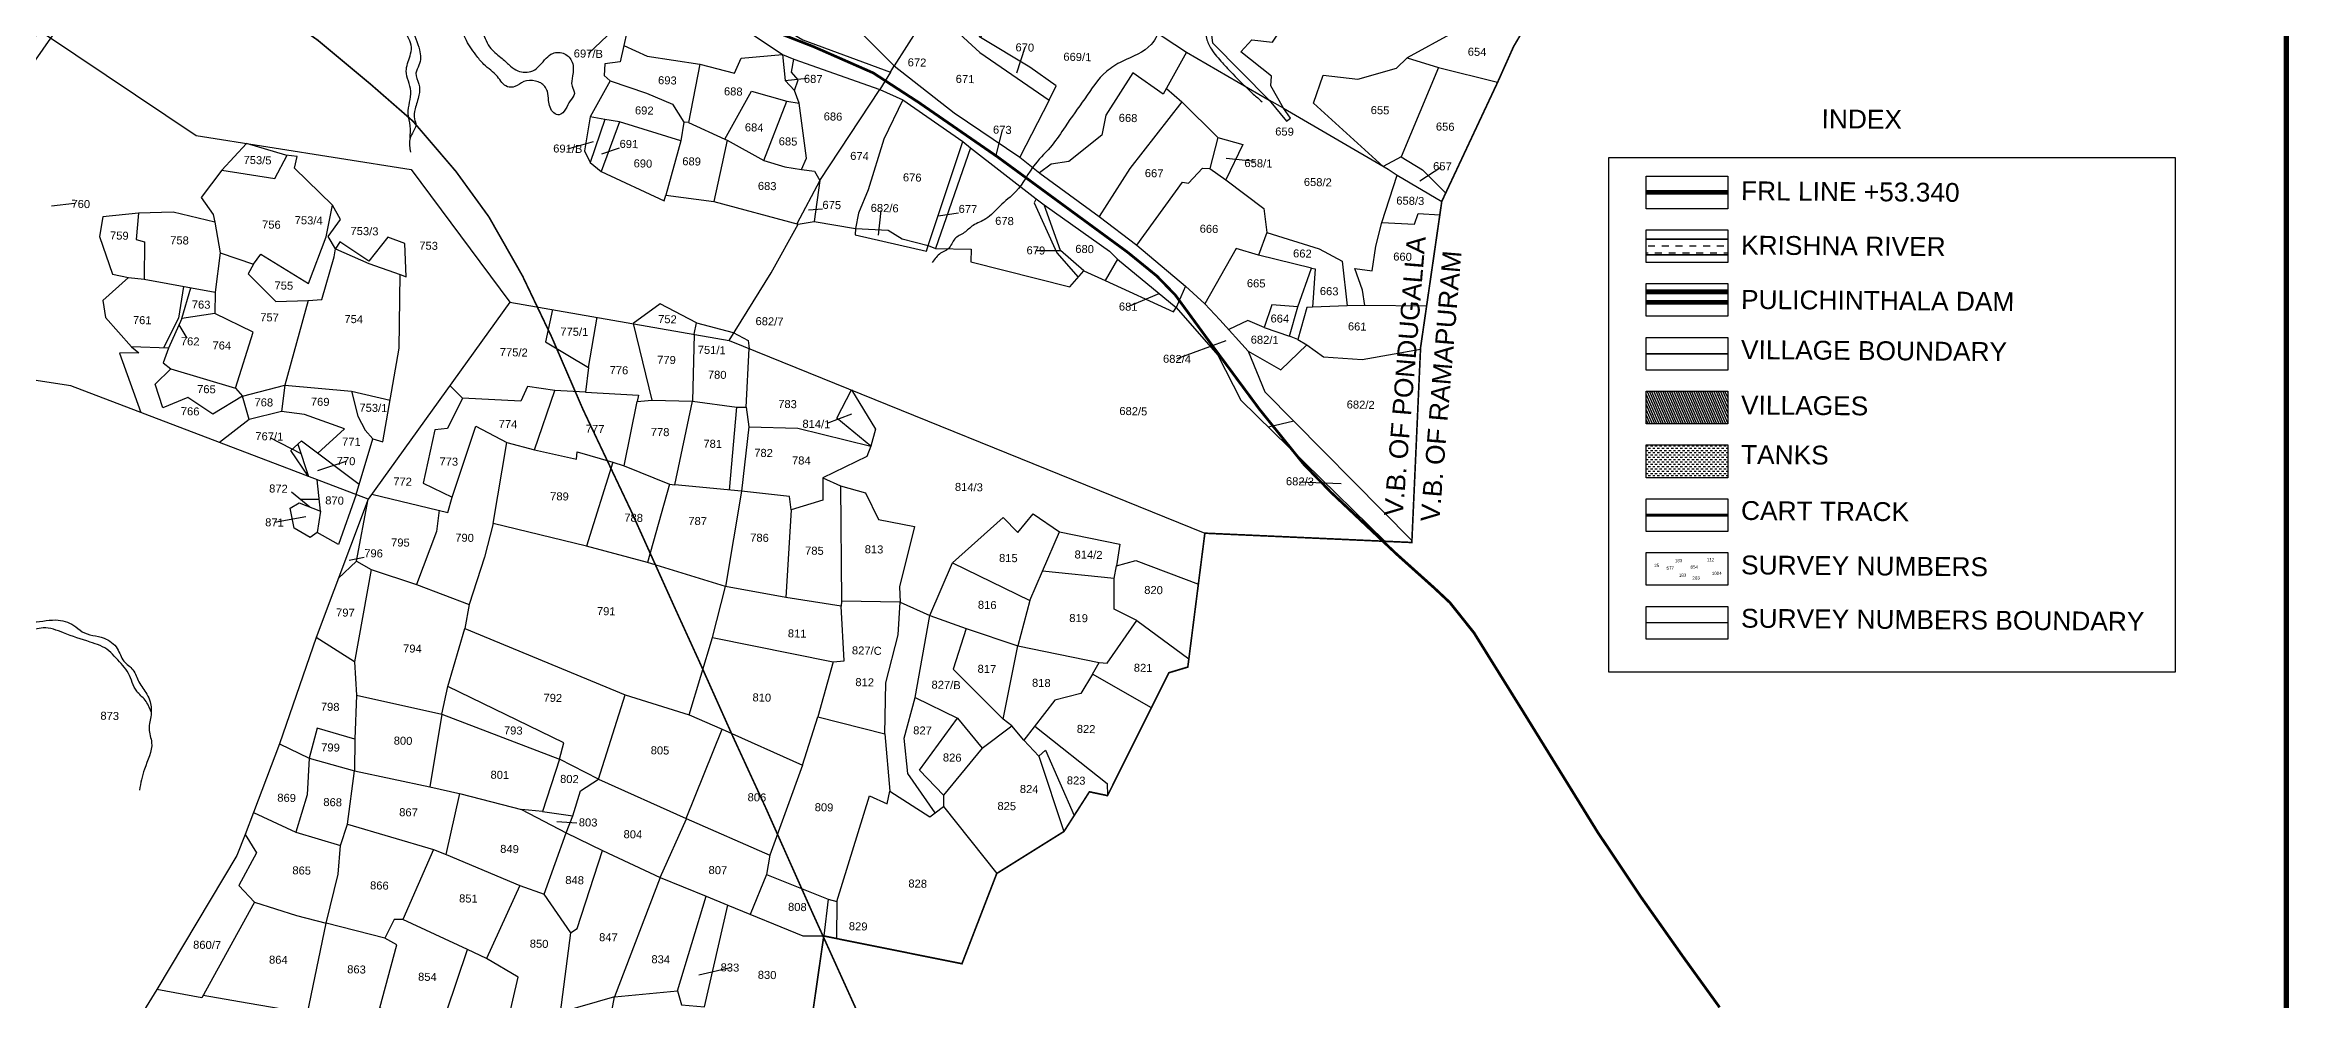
# Model space of a CAD drawing. Header units: millimetres. Extents: x 354375 to 360909, y 1837794 to 1846819.
# Drawn here: x 356735 to 360909, y 1842328 to 1844102 of the extents above; entities that cross this region are included whole.
import ezdxf
from ezdxf.enums import TextEntityAlignment as Align

# ---------------------------------------------------------------- set-up
doc = ezdxf.new("R2010")
doc.units = ezdxf.units.MM
for name, color, linetype in [('BND', 6, 'Continuous'), ('DIMENSION', 255, 'Continuous'), ('FRL', 3, 'Continuous'), ('Plot', 7, 'Continuous'), ('ROAD', 1, 'Continuous'), ('ROADS', 50, 'Continuous'), ('STREAM', 130, 'Continuous'), ('TEXT', 7, 'Continuous'), ('VILLAGE AREA', 1, 'Continuous')]:
    doc.layers.add(name, color=color, linetype=linetype)
doc.styles.get("Standard").update_dxf_attribs({"font": 'arial.ttf'})
doc.linetypes.add('FENCELINE2', pattern='A,0.25,-0.1,[132,ltypeshp.shx,S=0.1,R=0,X=-0.1,Y=0],-0.1,1', length=1.45)
doc.linetypes.add('TRACKS', pattern='A,0.15,[130,ltypeshp.shx,S=0.25,R=0,X=0,Y=0],0.15', length=0.3)

msp = doc.modelspace()

# ---------------------------------------------------------------- hatches: boundary and pattern name
h = msp.add_hatch()
h.set_pattern_fill('DASH,_O', color=4, scale=20, angle=45)
h.set_pattern_definition([(45, (0, 0), (7e-15, 89.8025612), [63.5, -63.5])])
h.paths.add_polyline_path([(355477.1, 1843501.6), (355711.7, 1843159.9), (355737, 1843173.6), (356070, 1843283.5), (356311.5, 1843442.1), (356569.1, 1843861.7), (356851.2, 1844266.5), (357016.9, 1844488.8), (357044.6, 1844633.6), (357119.9, 1844730.1), (357281.4, 1844886.2), (357507.2, 1845123.6), (357846, 1845373.9), (358539.6, 1845695.9), (358987.5, 1845842.6), (359498.8, 1845883.5), (360096, 1845862), (360175.6, 1845873.5), (360312.4, 1845904.9), (360346.8, 1845905.4), (360233.9, 1846353.5), (360199.5, 1846376.3), (360144.5, 1846409.7), (360087.5, 1846438.9), (360028.6, 1846464.1), (359968, 1846485.8), (359905.9, 1846504.6), (359842.6, 1846520.9), (359778.3, 1846535.3), (359713.4, 1846547.6), (359648.4, 1846556.4), (359583.7, 1846560.7), (359519.9, 1846559.2), (359457.4, 1846550.8), (359396.6, 1846534.9), (359337.1, 1846512.7), (359278.6, 1846485.8), (359220.7, 1846455.7), (359163.1, 1846424), (359105.3, 1846392.1), (359047, 1846361.6), (358988.1, 1846333.2), (358929.1, 1846306), (358870.4, 1846279), (358812.4, 1846251.2), (358755.7, 1846221.6), (358700.7, 1846189.3), (358647.9, 1846153.3), (358596.7, 1846114.2), (358545.7, 1846074.5), (358493.5, 1846036.5), (358439.5, 1846001.2), (358383.9, 1845968.5), (358326.8, 1845938.1), (358268.6, 1845910), (358209.3, 1845883.9), (358149.2, 1845859.8), (358088.5, 1845837.3), (358027.3, 1845816.7), (357965.5, 1845798.1), (357903.2, 1845781.8), (357840.2, 1845768), (357776.5, 1845757.1), (357712.1, 1845749.2), (357646.9, 1845744.6), (357581.2, 1845742.8), (357515.5, 1845741.5), (357450.6, 1845738.2), (357387.1, 1845730.3), (357325.7, 1845715.3), (357267.1, 1845691.1), (357211.7, 1845658), (357159.9, 1845617.9), (357112.1, 1845572.2), (357068.6, 1845522.8), (357029.4, 1845470.9), (356993.6, 1845417.2), (356960.3, 1845362.1), (356928.4, 1845306.2), (356897.1, 1845250), (356865.4, 1845194), (356832.2, 1845138.8), (356797.5, 1845084.3), (356762, 1845030.3), (356726.2, 1844976.5), (356690.8, 1844922.4), (356656.6, 1844867.7), (356624.2, 1844812.1), (356594.2, 1844755.2), (356567.4, 1844696.7), (356543.7, 1844636.5), (356521.5, 1844575.7), (356499, 1844515.2), (356474.5, 1844455.9), (356446.2, 1844398.8), (356413.5, 1844344.2), (356377, 1844291.9), (356336.9, 1844241.8), (356293.9, 1844193.6), (356248.3, 1844147.1), (356200.7, 1844102.1), (356151.6, 1844058.3), (356101.3, 1844015.5), (356050.5, 1843973.5), (355999.5, 1843932), (355948.7, 1843891), (355898.2, 1843850.2), (355847.9, 1843809.6), (355797.9, 1843769.1), (355748.1, 1843728.6), (355698.5, 1843688.1), (355649.1, 1843647.3), (355599.8, 1843606.3), (355550.8, 1843564.9), (355501.9, 1843523.1)])
h = msp.add_hatch()
h.set_pattern_fill('DASH', color=4, scale=102.472642)
h.set_pattern_definition([(0, (297054.477, 1529137.097), (12.8090803, 12.8090803), [12.8090803, -12.8090803])])
h.paths.add_polyline_path([(359713, 1843740.7), (359713, 1843711.6), (359864.6, 1843711.6), (359864.6, 1843740.7)])
h = msp.add_hatch()
h.set_pattern_fill('DASH', color=4, scale=34.157547)
h.set_pattern_definition([(0, (297054.4773, 1529137.097), (4.269693427, 4.269693427), [4.26969343, -4.26969343])])
h.paths.add_polyline_path([(359713, 1843358.1), (359713, 1843297.3), (359864.6, 1843297.3), (359864.6, 1843358.1)])
at = {"layer": 'VILLAGE AREA', "linetype": 'ByBlock'}
h = msp.add_hatch(dxfattribs=at)
h.set_pattern_fill('ANSI31', color=256, scale=30.313756, angle=68.5464)
h.set_pattern_definition([(113.5464313, (248920.496, 1285334.1473), (-3.473716373, -1.513763288), [])])
h.paths.add_polyline_path([(359864.6, 1843397.3), (359864.6, 1843458.1), (359713, 1843458.1), (359713, 1843397.3)])

# ---------------------------------------------------------------- linework, layer by layer
at = {"color": 245, "linetype": 'TRACKS', "ltscale": 75, "const_width": 3}
for points in [[(357342.4, 1844027.1), (357242.7, 1844110.2), (357045.5, 1844248.1), (356776.7, 1844438.4), (356411.1, 1844692), (356047.8, 1844945.5), (355877.6, 1845065), (355791.3, 1845127.9), (355737.9, 1845173.6), (355688.4, 1845223.5), (355634.5, 1845289.4), (355582.6, 1845365.2), (355548.7, 1845430.1), (355522.4, 1845488.6), (355473.6, 1845626.6), (355394.2, 1845874.9), (355327.8, 1846091.7), (355246.5, 1846347.2), (355146.6, 1846658.3), (355097, 1846813.9)], [(357342.4, 1844027.1), (357419.3, 1843960), (357499.4, 1843866.5), (357560.7, 1843782.1), (357623.2, 1843672.4), (357677.8, 1843558.1), (357735.8, 1843424), (357824.6, 1843236.9), (357909.3, 1843049.3), (357951.7, 1842956.5), (358013.6, 1842818.3), (358075.9, 1842683.1), (358161.1, 1842491.8), (358254.2, 1842286.5)]]:
    msp.add_lwpolyline(points, dxfattribs=at)
at = {"color": 4}
msp.add_lwpolyline([(360346.8, 1845905.4), (360312.4, 1845904.9), (360175.6, 1845873.5), (360096, 1845862), (359498.8, 1845883.5), (358987.5, 1845842.6), (358539.6, 1845695.9), (357846, 1845373.9), (357507.2, 1845123.6), (357281.4, 1844886.2), (357119.9, 1844730.1), (357044.6, 1844633.6), (357016.9, 1844488.8), (356851.2, 1844266.5), (356569.1, 1843861.7), (356311.5, 1843442.1), (356070, 1843283.5), (355737, 1843173.6), (355711.7, 1843159.9)], dxfattribs=at)
at = {"color": 0}
for points in [[(359643.4, 1843892.3), (360696.9, 1843892.3), (360696.9, 1842936.2), (359643.4, 1842936.2)], [(359713, 1843857.9), (359864.6, 1843857.9), (359864.6, 1843797.1), (359713, 1843797.1)], [(359713, 1843758), (359864.6, 1843758), (359864.6, 1843697.2), (359713, 1843697.2)], [(359713, 1843658), (359864.6, 1843658), (359864.6, 1843597.2), (359713, 1843597.2)], [(359713, 1843558), (359864.6, 1843558), (359864.6, 1843497.2), (359713, 1843497.2)], [(359713, 1843458.1), (359864.6, 1843458.1), (359864.6, 1843397.3), (359713, 1843397.3)], [(359713, 1843358.1), (359864.6, 1843358.1), (359864.6, 1843297.3), (359713, 1843297.3)], [(359713, 1843258.1), (359864.6, 1843258.1), (359864.6, 1843197.3), (359713, 1843197.3)], [(359713, 1843158.1), (359864.6, 1843158.1), (359864.6, 1843097.3), (359713, 1843097.3)], [(359713, 1843058.2), (359864.6, 1843058.2), (359864.6, 1842997.4), (359713, 1842997.4)]]:
    msp.add_lwpolyline(points, close=True, dxfattribs=at)
at = {"color": 4, "const_width": 3.42}
for points in [[(359864.6, 1843740.7), (359713, 1843740.7)], [(359864.6, 1843711.6), (359713, 1843711.6)]]:
    msp.add_lwpolyline(points, dxfattribs=at)
at = {"color": 0, "linetype": 'FENCELINE2', "ltscale": 80, "const_width": 9.09}
for points in [[(359864.6, 1843642.9), (359713, 1843642.9)], [(359864.6, 1843623.2), (359713, 1843623.2)]]:
    msp.add_lwpolyline(points, dxfattribs=at)
at = {"color": 4}
msp.add_open_spline([(360233.8, 1846353.7), (360204.2, 1846373.6), (360074.8, 1846457.5), (359817, 1846535.7), (359424, 1846595.5), (359070.8, 1846351.3), (358733.8, 1846232.3), (358457.7, 1845994.9), (358118.2, 1845832.2), (357705.8, 1845724.4), (357317.7, 1845758.8), (357023.9, 1845510.6), (356849.3, 1845128.2), (356580, 1844792.4), (356446, 1844297.4), (356030.9, 1843955.3), (355682.3, 1843677.5), (355509.3, 1843529.6), (355477.1, 1843501.6)], degree=3, knots=[5565.073698, 5565.073698, 5565.073698, 5565.073698, 5671.412453, 6026.576286, 6370.093912, 6811.380667, 7250.662048, 7436.99095, 7895.132819, 8364.635402, 8711.468131, 9007.199942, 9440.815909, 9972.938838, 10276.359737, 10947.391125, 11503.408839, 11631.473487, 11631.473487, 11631.473487, 11631.473487], dxfattribs=at)
at = {"layer": 'BND', "lineweight": 30, "const_width": 3.03}
for points in [[(359554.3, 1844247.4), (359466.4, 1844098.6), (359436.7, 1844032.2), (359332.8, 1843810.7), (359293.4, 1843539.4), (359277.1, 1843176.9), (358892.2, 1843194.2), (358860.5, 1842945.4), (358825.2, 1842934.8), (358711.2, 1842706.5), (358677.5, 1842713.6), (358630.2, 1842639.9), (358505.2, 1842561.8), (358440.5, 1842394.1), (358183.5, 1842445.7), (358158.5, 1842272.1)], [(359864.6, 1843527.6), (359713, 1843527.6)]]:
    msp.add_lwpolyline(points, dxfattribs=at)
at = {"layer": 'DIMENSION', "color": 0, "const_width": 10}
msp.add_lwpolyline([(354379.8, 1846813.9), (360903.6, 1846813.9), (360903.6, 1837798.6), (354379.8, 1837798.6)], close=True, dxfattribs=at)
at = {"layer": 'DIMENSION'}
for points in [[(358931.6, 1843890.8), (358985.5, 1843885.6)], [(359292.1, 1843848.9), (359331.3, 1843874.3)], [(358931.5, 1843551.5), (358840.4, 1843518)], [(358235, 1843415.3), (358189.3, 1843398.1)], [(359057.4, 1843402.5), (359010.5, 1843391)], [(359145.4, 1843286), (359067.3, 1843289.2)]]:
    msp.add_lwpolyline(points, dxfattribs=at)
at = {"layer": 'FRL', "color": 84, "const_width": 9.09}
msp.add_lwpolyline([(359864.6, 1843827.5), (359713, 1843827.5)], dxfattribs=at)
at = {"layer": 'Plot'}
for points in [[(357565.7, 1844610.5), (357623, 1844602.9), (357684, 1844595.5), (357742.9, 1844577), (357775.5, 1844586), (357882.2, 1844531.2), (357971.9, 1844469.4), (358021.7, 1844432.8), (358031.6, 1844420), (358062.9, 1844362.6), (358128.3, 1844259.8), (358122.2, 1844253), (358273.2, 1844104.1), (358314.4, 1844062.4)], [(358106.5, 1844596.5), (358164.2, 1844562), (358204.8, 1844537.6), (358224.5, 1844520.2), (358307.7, 1844451.3), (358353, 1844412.7), (358372.9, 1844397.7), (358412.1, 1844364), (358471.4, 1844315.9), (358495.1, 1844300.7), (358542.1, 1844274.1), (358613.4, 1844238.9), (358686.6, 1844189.4), (358814.6, 1844116.7), (358858.1, 1844088.2), (359012, 1843998.7), (359044.3, 1843960.1), (359051.2, 1843965.6), (359038.4, 1843984), (359012, 1843998.7)], [(357473, 1844538.6), (357475.5, 1844549.5), (357594.9, 1844496.3), (357679.7, 1844467.4), (357677.2, 1844460.8), (357758.5, 1844388), (357832.7, 1844317.2), (357853.5, 1844299), (357960.9, 1844228.5), (358055, 1844163.5), (358144.4, 1844111), (358307.9, 1844050.6), (358287.5, 1844018.6)], [(359038.4, 1843984), (359014.9, 1844025.5), (359016.4, 1844043.2), (358959, 1844088.7), (358979.3, 1844110.7), (359018, 1844106.7), (359041, 1844140.8), (359058.5, 1844193), (358997.3, 1844169.1), (358947, 1844197), (358921.3, 1844275.9), (358963.3, 1844391.8)], [(357920.7, 1844208.8), (358106.8, 1844083.6), (358127.9, 1844075.2), (358287.5, 1844018.6), (358330.8, 1843999.2), (358442, 1843922), (358456.1, 1843910.3), (358578.3, 1843815.6), (358593.1, 1843804.1), (358714.8, 1843718.4), (358729.7, 1843703.4), (358838.9, 1843613.5), (358916.4, 1843524.7), (358959.1, 1843441.3), (359226.9, 1843179.1)], [(358383, 1844170.3), (358474, 1844087.7), (358602.7, 1843998.6), (358616, 1844025.6), (358567, 1844060.4), (358474.7, 1844115.3), (358408.8, 1844211), (358497.9, 1844159.5), (358474.7, 1844115.3)], [(358383, 1844170.3), (358314.4, 1844062.4)], [(359012, 1843998.7), (358907.2, 1844104.7), (358897.5, 1844182.3), (358947, 1844197)], [(356736, 1844121.1), (357016.2, 1843933), (357416.5, 1843870), (357599.5, 1843623.7), (357336.2, 1843257.2), (356783.4, 1843467.8), (356382.6, 1843529.1)], [(357817.4, 1844125.2), (357812, 1844100.4), (357804.9, 1844070.2), (357776.6, 1844066.1), (357775.3, 1844044.8), (357786.1, 1844034.9), (357748.8, 1843967.6), (357738.3, 1843904.6), (357749.2, 1843883.1), (357769.6, 1843866.5), (357887, 1843812), (357890, 1843822.3), (357978.8, 1843810.8), (358135.8, 1843768.7), (358165.4, 1843773.2), (358242.3, 1843760.6), (358241.9, 1843748.7), (358374.6, 1843718.2), (358377.8, 1843729.1), (358391.3, 1843723.2), (358457.8, 1843722.1), (358457, 1843698.3), (358640.9, 1843651.9), (358666.9, 1843681.6), (358706.6, 1843663.5), (358834, 1843605.8), (358838.9, 1843613.5)], [(359430.3, 1844148.1), (359416.6, 1844132.4), (359354.6, 1844124.8), (359268.3, 1844077.8), (359327, 1844059.7), (359436.7, 1844032.2)], [(357812, 1844100.4), (357855.3, 1844080.6), (357952.9, 1844065.7), (358017.7, 1844049), (358030, 1844076.9), (358106.8, 1844083.6), (358111.7, 1844035.6), (358128.8, 1844017.1), (358135.8, 1844036.8), (358123.3, 1844050.8), (358127.9, 1844075.2)], [(358858.1, 1844088.2), (358814.6, 1844009.8), (358758.4, 1844049.5), (358708, 1843970.9), (358700.5, 1843934), (358639.4, 1843884.6), (358606.5, 1843880.1), (358584.6, 1843864.1)], [(359257.3, 1843893.6), (359224, 1843875.9), (359094.2, 1843993.1), (359112.2, 1844045.2), (359176.5, 1844038), (359248.7, 1844058.1), (359268.3, 1844077.8)], [(357786.1, 1844034.9), (357853.9, 1844012.1), (357902.3, 1843991.6), (357923, 1843958), (357917.8, 1843923.3), (357803.7, 1843958.7), (357776.5, 1843962.7), (357748.8, 1843967.6)], [(357952.9, 1844065.7), (357931.7, 1843957.2), (357923, 1843958)], [(358307.9, 1844050.6), (358314.4, 1844062.4), (358426.2, 1843975.6), (358548.3, 1843892.7), (358585.6, 1843863.3), (358695.4, 1843782.4), (358765.5, 1843729.7), (358856.3, 1843653), (358838.9, 1843613.5)], [(359327, 1844059.7), (359257.3, 1843893.6), (359296.9, 1843869.6), (359340.1, 1843826.2)], [(357931.7, 1843957.2), (357999.3, 1843926.4), (358049.1, 1844015.7), (358115.1, 1843997.3), (358138, 1843993.2), (358128.8, 1844017.1)], [(358003.7, 1843924.6), (358072.1, 1843886.8), (358115.1, 1843997.3)], [(358072.1, 1843886.8), (358111.2, 1843874.8), (358142.1, 1843869.9), (358151.7, 1843891.4), (358138, 1843993.2)], [(358175.9, 1843849.7), (358287.5, 1844018.6)], [(358330.8, 1843999.2), (358295.4, 1843926.4), (358266.3, 1843832.3), (358247.9, 1843788.9), (358242.3, 1843760.6)], [(358602.7, 1843998.6), (358548.3, 1843892.7)], [(358820.7, 1844020.8), (358849.3, 1843996), (358752.5, 1843872), (358695.4, 1843782.4)], [(358849.3, 1843996), (358916.3, 1843929.6), (358901.2, 1843872)], [(357776.5, 1843962.7), (357749.2, 1843883.1)], [(357803.7, 1843958.7), (357769.6, 1843866.5)], [(359038.4, 1843984), (359233.1, 1843870.7), (359250, 1843859.5), (359332.8, 1843810.7)], [(357110.2, 1843918.2), (357064, 1843869.1), (357025.6, 1843818.2), (357047.9, 1843786.4), (357051.2, 1843772), (356973.3, 1843790.8), (356909, 1843788.8), (356842.5, 1843782.1), (356836.3, 1843745.4), (356860.6, 1843675.3), (356890.5, 1843669.5), (356842.9, 1843626.6), (356847.7, 1843595), (356896, 1843540.2), (356909.9, 1843529.6), (356874, 1843529), (356913.3, 1843418.3)], [(357313.8, 1843265.8), (357345.1, 1843369.6), (357363.8, 1843364.2), (357393.9, 1843538.2), (357395.9, 1843674.7), (357406.9, 1843670.7), (357404.7, 1843732.5), (357372.6, 1843744), (357337.2, 1843699.7), (357283.5, 1843735.8), (357275.5, 1843722.6), (357261.9, 1843745.5), (357284.6, 1843776.9), (357270.2, 1843803.9), (357199.5, 1843872.8), (357204, 1843893.9), (357183.4, 1843896.8), (357110.2, 1843918.2)], [(357917.8, 1843923.3), (357890, 1843822.3)], [(357999.3, 1843926.4), (358003.7, 1843924.6), (357993.7, 1843878.5), (357978.8, 1843810.8)], [(358377.8, 1843729.1), (358442, 1843922)], [(358456.1, 1843910.3), (358391.3, 1843723.2)], [(358916.3, 1843929.6), (358962.9, 1843916.6), (358931, 1843850.9)], [(357064, 1843869.1), (357162.9, 1843853), (357185.8, 1843896.5)], [(358142.1, 1843869.9), (358166.1, 1843867), (358175.9, 1843849.7), (358133.7, 1843769.3)], [(358765.5, 1843729.7), (358850.7, 1843846.8), (358861.9, 1843844.8), (358887.6, 1843872.7), (358901.2, 1843872), (358931, 1843850.9), (359001.6, 1843797.6), (359007.4, 1843753.1), (358992.1, 1843710.6)], [(358175.9, 1843849.7), (358165.4, 1843773.2)], [(359221.6, 1843771.7), (359250, 1843859.5)], [(356909, 1843788.8), (356904.8, 1843739.8), (356920.5, 1843735.6), (356919.6, 1843666)], [(357061.2, 1843715.1), (357123.2, 1843693.9), (357136.7, 1843712.9), (357225.4, 1843657.9), (357258.2, 1843744.6), (357270.2, 1843803.9)], [(358578.3, 1843815.6), (358574.7, 1843808.2), (358616.8, 1843715.1), (358656.6, 1843669.8)], [(358666.9, 1843681.6), (358623.9, 1843719.2), (358593.1, 1843804.1)], [(359189.7, 1843617.5), (359185.6, 1843645.6), (359171, 1843686.2), (359203.5, 1843681.9), (359210.1, 1843727.3), (359221.6, 1843771.7), (359282.3, 1843768.3), (359288.6, 1843788), (359329.2, 1843785.5)], [(357051.2, 1843772), (357061.2, 1843715.1), (357052, 1843642.2)], [(358007.8, 1843552.5), (358085.9, 1843677.9), (358135.8, 1843768.7)], [(358242.3, 1843760.6), (358303, 1843757.4), (358329.1, 1843741.3), (358377.8, 1843729.1)], [(359007.4, 1843753.1), (359104.7, 1843722.8), (359147.4, 1843699.5), (359156.8, 1843616.8)], [(357123.2, 1843693.9), (357112.9, 1843676.1), (357164.8, 1843624.7), (357224.8, 1843626.7), (357250.1, 1843628.6), (357273.3, 1843707.6), (357275.5, 1843722.6)], [(357275.5, 1843722.6), (357337.4, 1843695.6), (357395.9, 1843674.7)], [(358729.7, 1843703.4), (358706.6, 1843663.5)], [(359090.6, 1843686.9), (358992.1, 1843710.6), (358950.4, 1843723.3), (358892.1, 1843620.5)], [(356890.5, 1843669.5), (356919.6, 1843666), (357052, 1843642.2), (357051.4, 1843602.6)], [(359065, 1843614.6), (359090.6, 1843686.9), (359097.5, 1843685.3), (359092.1, 1843614.2)], [(356992.9, 1843652.8), (356983.8, 1843594), (356955.4, 1843538.5)], [(356989.8, 1843593.4), (357006.4, 1843650.4)], [(357224.8, 1843626.7), (357181.1, 1843469.2), (357305.1, 1843458.1), (357377.1, 1843441.2)], [(357599.5, 1843623.7), (358007.8, 1843552.5), (358892.2, 1843194.2)], [(357942.4, 1843563.9), (357946.9, 1843584.9), (357879.5, 1843620.1), (357828.9, 1843583.7)], [(358856.3, 1843653), (358892.1, 1843620.5), (358920.2, 1843590.9), (358972.5, 1843532.3), (359003.9, 1843456.6), (359277.2, 1843180.3)], [(359065, 1843554.2), (359049.7, 1843560.4), (359065, 1843614.6), (359016.9, 1843618.4), (359002.6, 1843576.6), (359049.7, 1843560.4)], [(359304.6, 1843616.2), (359189.7, 1843617.5), (359156.8, 1843616.8), (359092.1, 1843614.2), (359081.7, 1843613.7), (359065, 1843554.2), (359082, 1843544.5)], [(357089.7, 1843463.7), (357122.6, 1843567.6), (357051.4, 1843602.6), (356989.8, 1843593.4), (356965.1, 1843538.2), (356896, 1843540.2)], [(357679.3, 1843609.8), (357666.3, 1843549.9), (357745.7, 1843502.2), (357761.9, 1843595.4)], [(357828.9, 1843583.7), (357863.7, 1843441.6)], [(357946.9, 1843584.9), (358015.2, 1843567.1), (358042.7, 1843552.2), (358044.6, 1843537.6)], [(359002.6, 1843576.6), (358972.4, 1843589.3), (358936.5, 1843572.6)], [(356965.1, 1843538.2), (356954.9, 1843510.9), (356969.1, 1843499.5)], [(357740.3, 1843456.3), (357839.2, 1843450.8), (357836.8, 1843438.9), (357863.7, 1843441.6), (357939.5, 1843439.6), (358021.7, 1843428.6), (358039.1, 1843428.6), (358044.6, 1843537.6)], [(357942.4, 1843563.9), (357939.5, 1843439.6)], [(358972.5, 1843532.3), (359033.6, 1843497.5), (359082, 1843544.5), (359112.8, 1843522.1), (359184.5, 1843516.7), (359293.3, 1843536.4)], [(357115.1, 1843405.3), (357102.7, 1843448.7), (357047.5, 1843415.5), (357000.8, 1843446.4), (356954.5, 1843427), (356940.3, 1843471.4), (356969.1, 1843499.5), (357089.7, 1843463.7), (357102.7, 1843448.7)], [(357745.7, 1843502.2), (357740.3, 1843456.3), (357683.5, 1843459.4)], [(357102.7, 1843448.7), (357181.1, 1843469.2), (357175.2, 1843420.3)], [(357305.1, 1843458.1), (357317.3, 1843411.6), (357330.6, 1843385.4), (357345.1, 1843369.6)], [(357342.9, 1843266.6), (357484.7, 1843232.7), (357492.2, 1843261.4), (357536.2, 1843393.3), (357594.4, 1843362.9), (357645.7, 1843349.2), (357683.5, 1843459.4), (357632.3, 1843467), (357620.4, 1843439.4), (357511.9, 1843444.8), (357488.1, 1843468.7)], [(358044.1, 1843391.7), (358135.1, 1843389.2), (358271.2, 1843356.2), (358207.7, 1843408.1), (358235.3, 1843460.3), (358279.6, 1843387.6), (358271.2, 1843356.2), (358263.6, 1843336.5), (358182, 1843297.1), (358181.6, 1843255.6), (358122.9, 1843237.3), (358119.8, 1843262.2), (358030.6, 1843272)], [(357242.8, 1843342.6), (357292.3, 1843387.9), (357218.1, 1843414.5), (357175.2, 1843420.3), (357115.1, 1843405.3), (357059.8, 1843362.5)], [(357511.9, 1843444.8), (357483.7, 1843388.6), (357460, 1843386), (357438.3, 1843287.4), (357492.2, 1843261.4)], [(357791.1, 1843326.3), (357812.4, 1843319.5), (357836.8, 1843438.9)], [(357896.7, 1843285.4), (357906.8, 1843284.1), (357939.5, 1843439.6)], [(358039.1, 1843428.6), (358044.1, 1843391.7), (358030.6, 1843272), (357906.8, 1843284.1)], [(358008, 1843274.2), (358021.7, 1843428.6)], [(357225.5, 1843299.4), (357192.5, 1843348), (357212, 1843365.7), (357319.6, 1843285)], [(357568.8, 1843212.2), (357594.4, 1843362.9)], [(357205.5, 1843359.9), (357225.5, 1843299.4)], [(357645.7, 1843349.2), (357723.7, 1843332), (357725.1, 1843345.5), (357791.1, 1843326.3), (357742.2, 1843169.8)], [(357247.3, 1843235.3), (357241.7, 1843293.2)], [(357812.4, 1843319.5), (357896.7, 1843285.4), (357855.5, 1843139.7)], [(358182, 1843297.1), (358214.5, 1843282.4), (358261, 1843269.1), (358285.4, 1843219.8), (358352.2, 1843206.9), (358324.3, 1843094.8), (358325.8, 1843065.9), (358380.7, 1843041.2), (358423.2, 1843139.3), (358517.1, 1843223.3), (358544.5, 1843195.3), (358573, 1843229.9), (358621.6, 1843197), (358734.2, 1843173.5), (358727.8, 1843133.3), (358763.9, 1843143.2), (358880.1, 1843099.2)], [(358214.5, 1843282.4), (358216.5, 1843067.9)], [(357336.2, 1843257.2), (357239.6, 1843000.6), (357171.4, 1842802.6), (357226.8, 1842776.3), (357310.9, 1842752.5), (357450.8, 1842722.8), (357508.5, 1842710), (357621.1, 1842681), (357704.5, 1842637.5), (357772, 1842604.7), (357879.1, 1842554.5), (357965, 1842519.4), (358005.4, 1842502.8), (358144.4, 1842445.9), (358183.5, 1842445.7)], [(357313.8, 1843265.8), (357281.2, 1843172.9), (357241.6, 1843195.5), (357228.2, 1843186.4), (357198.4, 1843203.6), (357191.4, 1843240.4), (357208.1, 1843250.5), (357247.3, 1843235.3), (357241.6, 1843195.5)], [(357280.7, 1843110), (357314.3, 1843141.9), (357336.2, 1843257.2)], [(358030.6, 1843272), (358000.8, 1843095.1)], [(357314.3, 1843141.9), (357341.8, 1843126.6), (357426.1, 1843098.7), (357524.1, 1843061.4), (357516.2, 1843017), (357814.3, 1842893.7), (357933.4, 1842856.7), (357994.7, 1842829.7), (358144.2, 1842763.4), (358172.6, 1842852.9), (358297.2, 1842821.3), (358299.1, 1842915.8), (358322.1, 1843005.3), (358325.8, 1843065.9), (358216.5, 1843067.9), (358216.1, 1843058.7), (358112.8, 1843074.5), (358000.8, 1843095.1), (357855.5, 1843139.7), (357742.2, 1843169.8), (357568.8, 1843212.2), (357552.7, 1843149.4), (357524.1, 1843061.4)], [(357468.2, 1843236.7), (357463.5, 1843197.1), (357426.1, 1843098.8)], [(358122.9, 1843237.3), (358112.8, 1843074.5)], [(358723.7, 1843109.8), (358590.4, 1843123.8), (358621.6, 1843197)], [(357341.8, 1843126.6), (357311.1, 1842955.1), (357239.6, 1843000.6)], [(358423.2, 1843139.3), (358566.9, 1843069.2), (358544.2, 1842984.8)], [(358566.9, 1843069.2), (358590.4, 1843123.8)], [(358765.9, 1843031.8), (358723.3, 1843053.2), (358723.7, 1843109.8), (358727.8, 1843133.3)], [(357933.4, 1842856.7), (357976.3, 1843000.1), (358000.8, 1843095.1)], [(358200.8, 1842955.3), (358221.2, 1842957.2), (358216.1, 1843058.7)], [(358390.8, 1842674.3), (358340.1, 1842747.6), (358332.9, 1842813.1), (358353.5, 1842889), (358380.7, 1843041.2)], [(358380.7, 1843041.2), (358448.2, 1843017), (358544.2, 1842984.8), (358695.4, 1842953.7), (358710.4, 1842952.5), (358765.9, 1843031.8), (358862.2, 1842960.8)], [(357314.8, 1842893.4), (357473.5, 1842857.6), (357484.2, 1842909.6), (357516.2, 1843017)], [(357976.3, 1843000.1), (358200.8, 1842955.3), (358172.6, 1842852.9)], [(358448.2, 1843017), (358424.3, 1842941.2), (358517, 1842848.4), (358544.2, 1842984.8)], [(357311.1, 1842955.1), (357314.8, 1842893.4), (357311.4, 1842811.5), (357241.6, 1842832.1), (357226.8, 1842776.3)], [(358792.7, 1842869.6), (358683.1, 1842932.3), (358695.4, 1842953.7)], [(357473.5, 1842857.6), (357691.8, 1842774.2), (357700, 1842804.9), (357484.2, 1842909.6)], [(358683.1, 1842932.3), (358661.4, 1842896.1), (358613.1, 1842884.1), (358555.8, 1842809.3), (358533.2, 1842836.2)], [(357764.3, 1842736.8), (357814.3, 1842893.7)], [(358353.5, 1842889), (358432.2, 1842850.7), (358478.3, 1842794.4), (358533.2, 1842836.2), (358517, 1842848.4)], [(357473.5, 1842857.6), (357450.8, 1842722.8)], [(357927.8, 1842663.7), (357994.7, 1842829.7)], [(358297.2, 1842821.3), (358306.6, 1842714.7), (358380.8, 1842667.2), (358390.8, 1842674.3), (358406.3, 1842686.5), (358505.2, 1842561.8)], [(358406, 1842707.2), (358361.8, 1842753.9), (358432.2, 1842850.7)], [(358576.1, 1842835.8), (358710.3, 1842728.8), (358711.2, 1842706.5)], [(357171.4, 1842802.6), (357123.3, 1842675.4), (357107.4, 1842634.3), (357092, 1842595), (356943.1, 1842346), (356857.7, 1842207.2), (356863.9, 1842186.1), (356873.8, 1841939.5), (357016.1, 1841905), (357114.6, 1841895.8), (357165.5, 1841892.6), (357301, 1841855.8), (357376.9, 1841834.2), (357446.4, 1841836.6), (357508.2, 1841839.5), (357564.9, 1841835.8), (357591.5, 1841824.6), (357650.9, 1841818.9), (357706, 1841813.8), (357767.9, 1841820.6), (357849, 1841799.2), (357939.7, 1841780.5)], [(357311.4, 1842811.5), (357310.9, 1842752.5)], [(358478.3, 1842794.4), (358406, 1842707.2), (358406.3, 1842686.5)], [(358555.8, 1842809.3), (358583.2, 1842780.1), (358630.2, 1842639.9)], [(358583.2, 1842780.1), (358595.9, 1842790.8), (358649.4, 1842669.8)], [(357123.3, 1842675.4), (357201.8, 1842638.7), (357284.6, 1842613.6), (357297.8, 1842653.6), (357310.9, 1842752.5)], [(357226.8, 1842776.3), (357223.1, 1842707.9), (357201.8, 1842638.7)], [(357691.8, 1842774.2), (357660.7, 1842677.2), (357621.1, 1842681)], [(357660.7, 1842677.2), (357716.6, 1842669), (357731, 1842715.4), (357764.3, 1842736.8), (357691.8, 1842774.2)], [(358144.2, 1842763.4), (358083.5, 1842595.9)], [(357457.9, 1842606.5), (357481.5, 1842597.1), (357506.7, 1842710.4)], [(357764.3, 1842736.8), (357927.8, 1842663.7), (358083.5, 1842595.9), (358077, 1842560.1), (358046.7, 1842485.9)], [(358207.6, 1842509.9), (358268.8, 1842706.1), (358301.7, 1842691.5), (358306.6, 1842714.7)], [(357297.8, 1842653.6), (357457.9, 1842606.5), (357400.7, 1842476.6), (357384.6, 1842476.5), (357367.3, 1842441.9), (357258.2, 1842469.2), (357280.7, 1842560.4), (357284.6, 1842613.6)], [(357879.1, 1842554.5), (357928, 1842663.6)], [(357107.4, 1842634.3), (357128.3, 1842600), (357095.6, 1842539.7), (357125, 1842508.8), (357202.8, 1842483.9), (357258.2, 1842469.2)], [(357618.4, 1842539.5), (357663.4, 1842523.1), (357704.5, 1842637.5)], [(357481.5, 1842597.1), (357618.4, 1842539.5), (357556.4, 1842403.7), (357521.2, 1842420.4), (357400.7, 1842476.6)], [(357712.8, 1842451.3), (357724.7, 1842459.8), (357772, 1842604.7)], [(357879.1, 1842554.5), (357794.2, 1842332.5), (357693.4, 1842303.4)], [(358077, 1842560.1), (358191.5, 1842513.8), (358183.5, 1842445.7)], [(357125, 1842508.8), (357027.1, 1842330.8), (356943.1, 1842346)], [(357662.9, 1842523.3), (357712.8, 1842451.3), (357693.4, 1842303.4), (357647.3, 1842285.9), (357593.5, 1842275.9), (357615, 1842369.2), (357556.4, 1842403.7)], [(357794.2, 1842332.5), (357911.4, 1842343.5), (357965, 1842519.4)], [(357911.4, 1842343.5), (357918.7, 1842318), (357961.8, 1842313.9), (358005.4, 1842502.8)], [(358191.5, 1842513.8), (358207.6, 1842509.9), (358207.3, 1842440.9)], [(357029.7, 1842335.7), (357111, 1842321.7), (357223.4, 1842302.4), (357258.2, 1842469.2)], [(357216.8, 1842192.1), (357319.9, 1842176.7), (357358.2, 1842312.3), (357389.7, 1842429.5), (357367.3, 1842441.9)], [(357358.2, 1842312.3), (357473.8, 1842282.7), (357481.7, 1842304.7), (357521.2, 1842420.4)], [(357640.2, 1842199.3), (357693.8, 1842193.8), (357764.1, 1842170), (357794.2, 1842332.5)]]:
    msp.add_lwpolyline(points, dxfattribs=at)
at = {"layer": 'Plot', "color": 0}
for points in [[(357745.7, 1844085.3), (357792.2, 1844129.5)], [(358557.4, 1844096.8), (358542.2, 1844049)], [(358111.7, 1844035.6), (358152.6, 1844039.7)], [(357707.5, 1843908.7), (357755.3, 1843921.8)], [(357770.7, 1843899.1), (357803.6, 1843910.3)], [(358515.5, 1843943.9), (358503.7, 1843896)], [(356790.1, 1843807), (356747.1, 1843802.2)], [(358155.4, 1843794.8), (358180.9, 1843797)], [(358285, 1843747.8), (358290.5, 1843793.6)], [(358396.1, 1843784.1), (358434.1, 1843789.6)], [(358577.9, 1843719.7), (358623.9, 1843719.2)], [(358749.7, 1843615.2), (358807.1, 1843639.6)], [(356999.5, 1843556.5), (356984.5, 1843581.6)], [(357154.9, 1843371.1), (357211.3, 1843342.5)], [(357242.4, 1843310.7), (357295.1, 1843328.2)], [(357193.7, 1843270.9), (357227.7, 1843242.9)], [(357245.2, 1843256.6), (357210.7, 1843256.9)], [(357220.2, 1843224.4), (357162, 1843214.2)], [(357301, 1843143.8), (357328.8, 1843149.7)], [(357724.6, 1842655.1), (357687.3, 1842657.8)], [(357704.5, 1842637.5), (357716.6, 1842669)], [(357951.4, 1842373.2), (358010.1, 1842386.9)]]:
    msp.add_lwpolyline(points, dxfattribs=at)
at = {"layer": 'ROAD', "color": 0}
msp.add_lwpolyline([(359864.6, 1843027.8), (359713, 1843027.8)], dxfattribs=at)
at = {"layer": 'ROADS', "color": 40, "const_width": 5}
for points in [[(358040.7, 1844146.4), (358164, 1844098.5), (358275.5, 1844049.5), (358360.3, 1843994.5), (358506.9, 1843893.3), (358748.4, 1843716.4), (358802.9, 1843672.1), (358837.2, 1843636.8), (358904, 1843545.6), (358993.8, 1843424.4), (359076.7, 1843321.6), (359127.1, 1843269.9), (359249.1, 1843155), (359318.1, 1843093.1), (359348, 1843065.1), (359392.8, 1843008.9), (359485, 1842861), (359622.6, 1842638.7), (359705.1, 1842515.4), (359781.5, 1842407.1), (359849.5, 1842313)], [(359864.6, 1843227.7), (359713, 1843227.7)]]:
    msp.add_lwpolyline(points, dxfattribs=at)
at = {"layer": 'STREAM'}
for points in [[(359988, 1845850), (359973.8, 1845831.6), (359930.8, 1845812.3), (359890, 1845799.7), (359844.7, 1845791.9), (359789.2, 1845787.4), (359743.7, 1845789.9), (359683.8, 1845796.6), (359642, 1845799), (359618, 1845787.6), (359581.6, 1845764.6), (359547.9, 1845727.4), (359531.6, 1845718.2), (359498.5, 1845717.4), (359458.5, 1845728.1), (359432.7, 1845738.8), (359418.3, 1845753.5), (359410, 1845793.6), (359405.5, 1845823.4), (359400.6, 1845833.7), (359390.1, 1845838.5), (359368, 1845845.1), (359365.8, 1845840.9), (359366, 1845829.3), (359369.1, 1845800.6), (359375.1, 1845780.7), (359384.7, 1845754.9), (359396.4, 1845729), (359405.1, 1845710.9), (359429.1, 1845683.7), (359451.9, 1845671.1), (359499.6, 1845650.9), (359535.9, 1845634.1), (359551.5, 1845623.3), (359557.3, 1845613.1), (359554.8, 1845604.6), (359543.3, 1845591.8), (359526.6, 1845577.7), (359514.6, 1845567.5), (359503.8, 1845563), (359501, 1845560.2), (359500.3, 1845553.7), (359505.9, 1845536.5), (359517.7, 1845517.8), (359519.7, 1845508.2), (359505.2, 1845492), (359482.7, 1845477.2), (359439.4, 1845452.1), (359419, 1845440.8), (359406.3, 1845430), (359393.6, 1845414.3), (359391.7, 1845398.1), (359395.2, 1845364.5), (359403.8, 1845349.9), (359408.1, 1845330.5), (359424.8, 1845310.3), (359432.5, 1845289.3), (359451.1, 1845263.8), (359454.6, 1845230.9), (359450.1, 1845205.7), (359443.4, 1845192.1), (359393.7, 1845150.9), (359335.7, 1845123), (359278.6, 1845106.8), (359236.6, 1845099.8), (359204.6, 1845085.1), (359167.6, 1845079.1), (359137.6, 1845068), (359108.3, 1845059.8), (359058.6, 1845056.5), (359028.2, 1845042.6), (359003.7, 1845026.1), (358976.7, 1845003.2), (358958.5, 1844963.9), (358943.1, 1844920.8), (358937.1, 1844875.7), (358926.2, 1844815.9), (358921.6, 1844741.8), (358919.3, 1844692), (358913.3, 1844657.6), (358912.8, 1844636.4), (358898.4, 1844607.5), (358877.5, 1844594.8), (358853.9, 1844592.1), (358840.4, 1844564.8), (358838.1, 1844541.3), (358844.1, 1844498.3), (358855.1, 1844484.6), (358882.8, 1844470.9), (358895.7, 1844456.2), (358909.5, 1844425.1), (358908.4, 1844383.6), (358899.6, 1844322), (358893.1, 1844281.3), (358887.7, 1844250.2), (358866, 1844228.7), (358844.7, 1844185.5), (358813.6, 1844138.1), (358792.4, 1844102.4), (358738.6, 1844070.9), (358709, 1844051.9), (358668.9, 1844001.5), (358632.2, 1843949.6), (358608.4, 1843915.4), (358576.5, 1843879.9), (358540.7, 1843829.1), (358511, 1843802.1), (358484.9, 1843778.1), (358461.1, 1843766), (358444.7, 1843752.8), (358427.4, 1843741.1), (358415, 1843722.8), (358400.8, 1843714.5), (358385.4, 1843697.3)], [(357044.6, 1844633.6), (357059.2, 1844617.6), (357070.8, 1844591.6), (357088.3, 1844584.4), (357102.6, 1844583.9), (357114.7, 1844571.9), (357137, 1844558.7), (357161.1, 1844554.6), (357186.6, 1844526.9), (357202.1, 1844515.3), (357212.1, 1844495.6), (357221.8, 1844473.4), (357238.4, 1844458.2), (357266.9, 1844446), (357292.1, 1844425.8), (357303.2, 1844416.6), (357336.4, 1844404.5), (357352.9, 1844395.2), (357367.5, 1844371), (357386.8, 1844355.3), (357405, 1844339.1), (357425.1, 1844293.5), (357453, 1844269.4), (357472.2, 1844243.6), (357485.1, 1844212.1), (357512.6, 1844189.4), (357531.7, 1844173.2), (357549.5, 1844126.1), (357564.6, 1844094.9), (357585.6, 1844076), (357601.2, 1844062.1), (357614.4, 1844053.3), (357642.2, 1844053.5), (357667.4, 1844076.9), (357679.6, 1844085.9), (357701.5, 1844084.9), (357715.6, 1844069.7), (357716.3, 1844044), (357715.4, 1844025), (357719.8, 1844011), (357712.1, 1843997.8), (357703.3, 1843982.1), (357691.2, 1843971.5), (357681.8, 1843975.1), (357671.7, 1843998.4), (357669.5, 1844015.4), (357657.2, 1844030.8), (357647.7, 1844034.3), (357625.6, 1844033.5), (357609.2, 1844024.3), (357595.1, 1844023.9), (357576.7, 1844042.7), (357551.4, 1844065.3), (357536.4, 1844083.1), (357517.2, 1844113.6), (357507.2, 1844144.2), (357495.4, 1844169.1), (357470, 1844186.6), (357445.5, 1844209.6), (357439, 1844230), (357427.5, 1844245.9), (357411.8, 1844259.3), (357397.8, 1844269.4), (357395.1, 1844262.2), (357402.3, 1844248.2), (357401.3, 1844224.1), (357412.5, 1844194.2), (357423.2, 1844175), (357423, 1844150.8), (357420.5, 1844132.9), (357431.8, 1844092.2), (357430.7, 1844063.7), (357425, 1844049.2), (357430.5, 1844028.9), (357430.6, 1844008.1), (357423.7, 1843982.6), (357422.5, 1843963.8), (357424.9, 1843952.2), (357418.4, 1843937.4), (357413.5, 1843925.8), (357415.1, 1843902.1)], [(357414.1, 1843928.1), (357414.5, 1843950.9), (357410.6, 1843974.1), (357415.6, 1844015.6), (357407.1, 1844052.8), (357414.1, 1844081.2), (357416.7, 1844097.3), (357406.3, 1844128.5), (357408.3, 1844166.5), (357386.6, 1844208.9), (357387.7, 1844250.7), (357365.2, 1844284.8), (357365.1, 1844317.1), (357341.6, 1844339.7), (357323.8, 1844359.6), (357273.6, 1844386.6), (357258, 1844412.6), (357196.8, 1844454.4), (357171.4, 1844499.1), (357139.9, 1844515.1), (357105.5, 1844521.7), (357076.1, 1844541.4), (357058.7, 1844543.5), (357038.4, 1844544.9)], [(358886.3, 1844248), (358889.5, 1844231), (358889.7, 1844216.7), (358889.7, 1844193.1), (358888.5, 1844171.5), (358892.5, 1844137.9), (358895.4, 1844113.8), (358904.4, 1844093.7), (358924.8, 1844068.3), (358944.1, 1844047.7), (358982.3, 1844010.3), (358998.6, 1843995.6)], [(356511.8, 1843033), (356561.9, 1843039.5), (356597, 1843035), (356654.2, 1843041.5), (356707.5, 1843029.5), (356755.2, 1843032.9), (356788.8, 1843022.9), (356804.4, 1843011.1), (356845, 1842999.1), (356869.7, 1842979.7), (356881.9, 1842956.5), (356898.9, 1842940), (356909.7, 1842917.8), (356924.8, 1842895.1), (356930.7, 1842880.6), (356932.5, 1842856.5), (356928.8, 1842830.6), (356933.5, 1842805.2), (356920.2, 1842755.8), (356910.9, 1842716.4)], [(356932.9, 1842862.2), (356921.3, 1842884), (356905.8, 1842900.5), (356890.3, 1842933.7), (356867.3, 1842962.1), (356854.1, 1842975.6), (356819.1, 1842991.9), (356769.8, 1843008.8), (356731.7, 1843018.3), (356702.8, 1843013.3), (356661.2, 1843021.2), (356633.2, 1843014.8), (356603.3, 1843020.9), (356575.6, 1843011.6), (356551.3, 1843015.3), (356533.9, 1843011.5), (356517.5, 1843010.6)]]:
    msp.add_spline(points, degree=3, dxfattribs=at)

# ---------------------------------------------------------------- texts
at = {"layer": 'DIMENSION'}
for s, p in [('697/B', (357745.7, 1844085.3)), ('672', (358356.9, 1844069)), ('670', (358557.4, 1844096.8)), ('669/1', (358655.1, 1844079.2)), ('654', (359398.5, 1844088.7)), ('693', (357892.7, 1844035.7)), ('687', (358163.9, 1844038.4)), ('671', (358446.2, 1844038.2)), ('688', (358015.2, 1844015.1)), ('692', (357849.7, 1843979.7)), ('684', (358054.1, 1843948.2)), ('686', (358200.7, 1843968.5)), ('673', (358515.5, 1843943.9)), ('668', (358749.4, 1843965.8)), ('659', (359040.4, 1843940.5)), ('655', (359218, 1843980.2)), ('656', (359339.2, 1843949.6)), ('691/B', (357707.5, 1843908.7)), ('691', (357821.1, 1843917.4)), ('685', (358117.1, 1843922.2)), ('753/5', (357130.5, 1843887.4)), ('690', (357847.2, 1843881.2)), ('689', (357937.7, 1843885.1)), ('674', (358250, 1843895.1)), ('667', (358797.9, 1843863.1)), ('658/1', (358991.8, 1843881.6)), ('657', (359334, 1843876)), ('683', (358078.3, 1843839.3)), ('676', (358348, 1843855.2)), ('658/2', (359102.3, 1843846.5)), ('760', (356801.8, 1843806)), ('753/4', (357225.6, 1843775.5)), ('675', (358198.4, 1843804.1)), ('682/6', (358296.8, 1843798.3)), ('677', (358451.6, 1843796.6)), ('678', (358519.6, 1843774.4)), ('658/3', (359274.2, 1843811.9)), ('759', (356873.5, 1843747.2)), ('758', (356985.4, 1843738.4)), ('756', (357156.3, 1843767.6)), ('753/3', (357329.4, 1843755.5)), ('666', (358899.9, 1843759.8)), ('753', (357448.6, 1843728.4)), ('679', (358577.9, 1843719.7)), ('680', (358668.6, 1843722.3)), ('662', (359073.6, 1843713.9)), ('660', (359259.9, 1843708)), ('755', (357179.4, 1843654.3)), ('665', (358987.7, 1843658.5)), ('763', (357025.6, 1843619)), ('681', (358749.7, 1843615.2)), ('663', (359123.4, 1843643.9)), ('761', (356916.1, 1843590.1)), ('757', (357152.8, 1843595.2)), ('754', (357309.4, 1843592)), ('775/1', (357719.6, 1843568.5)), ('752', (357892.8, 1843591.8)), ('682/7', (358082.6, 1843587.9)), ('664', (359031.7, 1843593)), ('661', (359175.6, 1843578.3)), ('762', (357005.3, 1843550.7)), ('764', (357064.1, 1843543)), ('775/2', (357607, 1843530.3)), ('751/1', (357975.2, 1843534.6)), ('682/1', (359003.5, 1843553.5)), ('776', (357802.6, 1843497.1)), ('779', (357891, 1843516.2)), ('780', (357985.3, 1843488.6)), ('682/4', (358840.4, 1843518)), ('765', (357035.5, 1843461.8)), ('766', (357005.2, 1843420.7)), ('768', (357142.2, 1843437.3)), ('769', (357247, 1843438.4)), ('753/1', (357346, 1843427.1)), ('774', (357596.3, 1843397)), ('783', (358116.1, 1843434.2)), ('814/1', (358169.8, 1843397.1)), ('682/5', (358759.2, 1843420.9)), ('682/2', (359182, 1843433)), ('767/1', (357152.4, 1843374.1)), ('771', (357305, 1843364.2)), ('777', (357758.2, 1843387.9)), ('778', (357879.2, 1843382.2)), ('781', (357977, 1843360.3)), ('770', (357295.1, 1843328.2)), ('773', (357486.2, 1843327.3)), ('782', (358071.5, 1843343.4)), ('784', (358141.8, 1843329.3)), ('872', (357169.4, 1843277)), ('772', (357400.2, 1843290.1)), ('814/3', (358453.4, 1843279.8)), ('682/3', (359069, 1843290.4)), ('870', (357273.8, 1843254.9)), ('789', (357692, 1843262.7)), ('871', (357162, 1843214.2)), ('788', (357829.9, 1843222.9)), ('787', (357949, 1843216.8)), ('796', (357346.3, 1843156.8)), ('795', (357396.2, 1843176.9)), ('790', (357515.5, 1843185.7)), ('786', (358064, 1843185.8)), ('785', (358166.1, 1843161.6)), ('813', (358277, 1843164.2)), ('815', (358526.8, 1843148)), ('814/2', (358675.9, 1843154.2)), ('820', (358796.8, 1843088.5)), ('797', (357293.9, 1843046.6)), ('791', (357779, 1843049.2)), ('816', (358487.5, 1843060.9)), ('819', (358657.4, 1843036.4)), ('794', (357418.5, 1842979.8)), ('811', (358134, 1843007.8)), ('827/C', (358263.6, 1842976)), ('817', (358486.9, 1842941.9)), ('821', (358777.4, 1842944)), ('812', (358259.6, 1842917.2)), ('827/B', (358411, 1842912.3)), ('818', (358588.1, 1842916)), ('873', (356855.6, 1842854.7)), ('798', (357265.6, 1842871.6)), ('792', (357679.6, 1842888.2)), ('810', (358068.3, 1842888.8)), ('793', (357606.1, 1842827.6)), ('827', (358367.1, 1842827.6)), ('822', (358671.4, 1842830.3)), ('799', (357266.2, 1842796)), ('800', (357401.1, 1842808.5)), ('805', (357879, 1842790.6)), ('826', (358422.4, 1842777.2)), ('801', (357581.1, 1842745.1)), ('802', (357710.5, 1842737.4)), ('823', (358652.8, 1842734.6)), ('869', (357184.6, 1842702.4)), ('868', (357270.2, 1842694.3)), ('806', (358059.2, 1842703.3)), ('824', (358565.5, 1842718.7)), ('867', (357411.3, 1842675.5)), ('803', (357745.3, 1842656.7)), ('809', (358184, 1842684.8)), ('825', (358523.8, 1842687.1)), ('849', (357599.1, 1842607.3)), ('804', (357828.5, 1842634.6)), ('865', (357212.6, 1842567.4)), ('807', (357986.6, 1842568)), ('866', (357357.1, 1842539.5)), ('848', (357720.2, 1842549.5)), ('828', (358358.2, 1842543)), ('851', (357522.7, 1842515.3)), ('808', (358134.4, 1842499.6)), ('847', (357783, 1842443.2)), ('829', (358247.5, 1842463.6)), ('860/7', (357036.7, 1842429.1)), ('864', (357169.2, 1842401.5)), ('850', (357654.1, 1842431.2)), ('834', (357880.3, 1842402.3)), ('863', (357314.6, 1842383.6)), ('854', (357446.4, 1842369.7)), ('833', (358009, 1842387.1)), ('830', (358078.1, 1842373.3))]:
    msp.add_text(s, height=14.88, rotation=358.8396, dxfattribs=at).set_placement(p, align=Align.MIDDLE_CENTER)
at = {"layer": 'TEXT', "color": 0}
for s, height, p in [('INDEX', 35.02, (360039, 1843946.8)), ('FRL LINE +53.340', 35.018, (359889.2, 1843813.1)), ('KRISHNA RIVER', 35.018, (359889.2, 1843712.1)), ('PULICHINTHALA DAM', 35.018, (359889.2, 1843611.1)), ('VILLAGE BOUNDARY', 35.018, (359889.2, 1843517.9)), ('VILLAGES', 35.02, (359889.2, 1843415)), ('TANKS', 35.02, (359889.2, 1843323)), ('CART TRACK', 35.02, (359889.2, 1843218.9)), ('SURVEY NUMBERS', 35.018, (359889.2, 1843117.8)), ('SURVEY NUMBERS BOUNDARY', 35.018, (359889.2, 1843018.7))]:
    msp.add_text(s, height=height, rotation=359.5381, dxfattribs=at).set_placement(p)
at = {"layer": 'TEXT', "color": 6}
for s, p in [('V.B. OF PONDUGALLA', (359260, 1843224.7)), ('V.B. OF RAMAPURAM', (359328, 1843214.1))]:
    msp.add_text(s, height=35, rotation=85.278, dxfattribs=at).set_placement(p)
at = {"layer": 'TEXT'}
for s, p in [('25', (359728, 1843131.2)), ('577', (359750.8, 1843126.2)), ('183', (359766.3, 1843140.1)), ('183', (359773.6, 1843113)), ('854', (359795.4, 1843128.2)), ('203', (359798.8, 1843107.8)), ('112', (359825.9, 1843141.9)), ('1004', (359834.9, 1843116.4))]:
    msp.add_text(s, height=5.94, rotation=1.2022, dxfattribs=at).set_placement(p)

doc.saveas('drawing.dxf')
